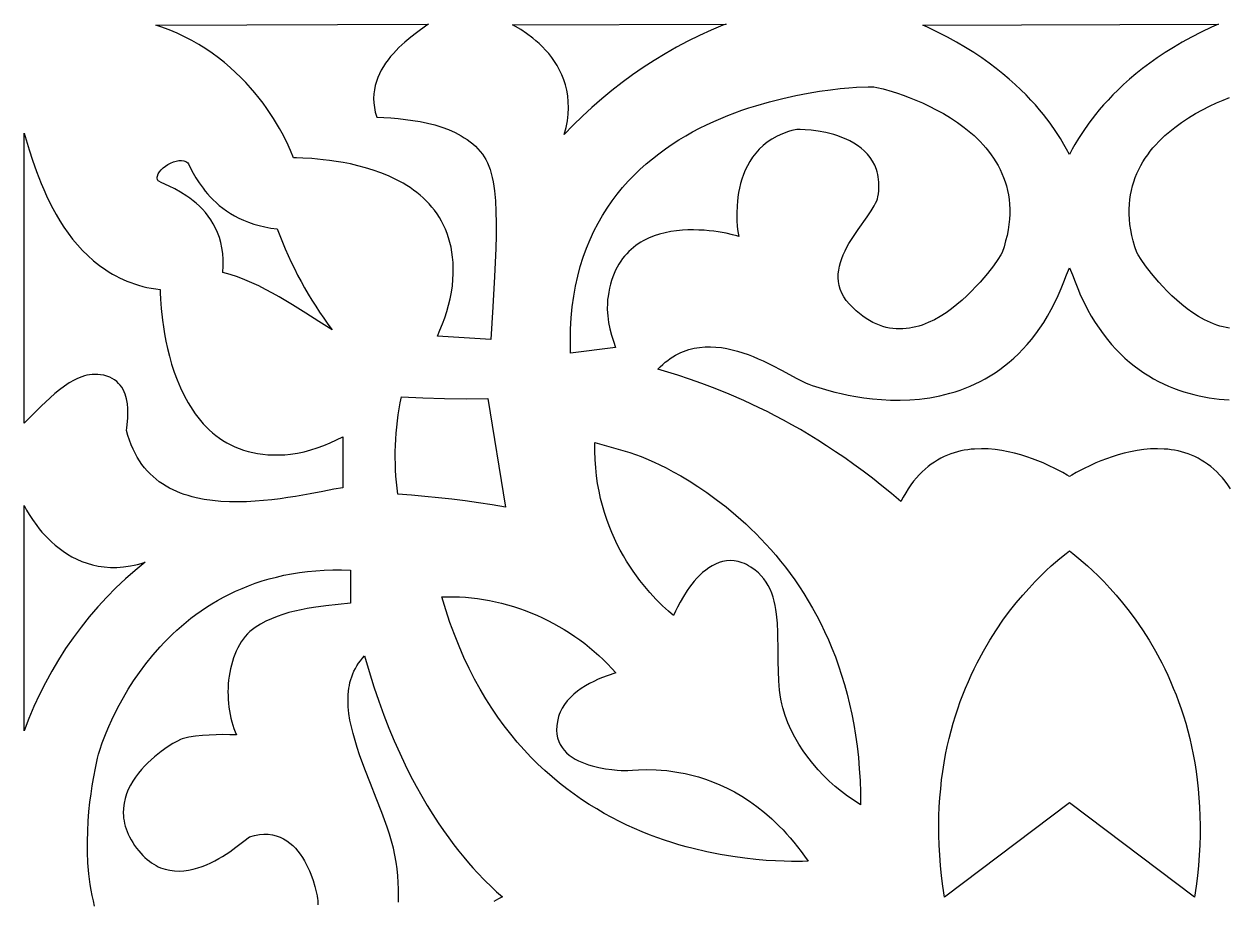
# Model space of a CAD drawing. Extents: x -270 to 270, y -847 to 847.
# Drawn here: x -67.5 to 10.3, y -325 to -268.4 of the extents above; entities that cross this region are included whole.
import ezdxf

# ---------------------------------------------------------------- set-up
doc = ezdxf.new("R2010")
doc.units = 0
doc.layers.add('LAYER_1', color=18, linetype='CONTINUOUS')

msp = doc.modelspace()

# ---------------------------------------------------------------- linework, layer by layer
at = {"layer": 'LAYER_1'}
for points in [[(-41.489, -268.459), (-42.161, -268.946), (-42.533, -269.234), (-42.914, -269.552), (-43.293, -269.9), (-43.477, -270.085), (-43.657, -270.278), (-43.831, -270.478), (-43.997, -270.686), (-44.154, -270.901), (-44.301, -271.124), (-44.435, -271.355), (-44.557, -271.593), (-44.664, -271.839), (-44.754, -272.092), (-44.828, -272.353), (-44.882, -272.622), (-44.916, -272.898), (-44.929, -273.182), (-44.918, -273.474), (-44.883, -273.773), (-44.823, -274.08), (-44.734, -274.395), (-43.814, -274.448), (-43.342, -274.487), (-42.866, -274.538), (-42.39, -274.602), (-41.915, -274.683), (-41.446, -274.78), (-40.983, -274.897), (-40.532, -275.036), (-40.093, -275.199), (-39.671, -275.387), (-39.467, -275.491), (-39.268, -275.603), (-39.074, -275.722), (-38.887, -275.848), (-38.705, -275.983), (-38.53, -276.126), (-38.362, -276.277), (-38.201, -276.437), (-38.047, -276.606), (-37.902, -276.784), (-37.783, -276.952), (-37.675, -277.137), (-37.576, -277.337), (-37.486, -277.552), (-37.406, -277.783), (-37.334, -278.028), (-37.271, -278.288), (-37.216, -278.563), (-37.168, -278.851), (-37.128, -279.153), (-37.067, -279.798), (-37.032, -280.495), (-37.018, -281.242), (-37.024, -282.036), (-37.046, -282.876), (-37.127, -284.685), (-37.238, -286.649), (-37.358, -288.754), (-40.816, -288.533), (-40.649, -288.144), (-40.49, -287.749), (-40.341, -287.349), (-40.205, -286.944), (-40.085, -286.535), (-39.983, -286.122), (-39.901, -285.705), (-39.843, -285.284), (-39.808, -284.891), (-39.79, -284.512), (-39.788, -284.145), (-39.802, -283.79), (-39.83, -283.447), (-39.873, -283.116), (-39.931, -282.797), (-40.002, -282.489), (-40.085, -282.193), (-40.182, -281.907), (-40.29, -281.632), (-40.411, -281.368), (-40.542, -281.114), (-40.684, -280.871), (-40.835, -280.637), (-40.997, -280.413), (-41.167, -280.199), (-41.346, -279.994), (-41.533, -279.798), (-41.727, -279.611), (-41.929, -279.433), (-42.137, -279.263), (-42.351, -279.101), (-42.571, -278.948), (-42.795, -278.802), (-43.024, -278.665), (-43.494, -278.411), (-43.976, -278.185), (-44.466, -277.986), (-44.959, -277.811), (-45.453, -277.66), (-45.943, -277.53), (-46.424, -277.419), (-46.893, -277.327), (-47.346, -277.251), (-47.779, -277.189), (-48.188, -277.141), (-48.916, -277.075), (-49.499, -277.042), (-49.905, -277.027), (-50.1, -277.016), (-50.295, -276.539), (-50.54, -276.005), (-50.839, -275.424), (-51.009, -275.119), (-51.193, -274.806), (-51.391, -274.486), (-51.604, -274.161), (-51.831, -273.831), (-52.073, -273.498), (-52.329, -273.163), (-52.602, -272.828), (-52.889, -272.493), (-53.192, -272.16), (-53.512, -271.83), (-53.847, -271.504), (-54.199, -271.184), (-54.567, -270.871), (-54.952, -270.565), (-55.354, -270.269), (-55.773, -269.984), (-56.21, -269.71), (-56.664, -269.449), (-57.136, -269.202), (-57.626, -268.971), (-58.135, -268.757), (-58.662, -268.56), (-59.003, -268.449), (-41.385, -268.383)], [(-22.371, -268.459), (-23.133, -268.779), (-23.888, -269.124), (-24.634, -269.492), (-25.371, -269.883), (-26.098, -270.296), (-26.815, -270.73), (-27.519, -271.186), (-28.211, -271.662), (-28.89, -272.159), (-29.554, -272.674), (-30.203, -273.209), (-30.835, -273.762), (-31.451, -274.332), (-32.05, -274.92), (-32.629, -275.524), (-32.508, -275.067), (-32.422, -274.625), (-32.37, -274.2), (-32.349, -273.79), (-32.358, -273.396), (-32.394, -273.017), (-32.456, -272.654), (-32.542, -272.306), (-32.648, -271.973), (-32.775, -271.656), (-32.918, -271.353), (-33.077, -271.065), (-33.249, -270.792), (-33.432, -270.534), (-33.625, -270.29), (-33.824, -270.061), (-34.029, -269.846), (-34.237, -269.645), (-34.446, -269.459), (-34.654, -269.286), (-35.059, -268.983), (-35.435, -268.735), (-35.767, -268.541), (-35.97, -268.435), (-22.174, -268.383)], [(9.166, -268.588), (8.509, -268.902), (7.882, -269.224), (7.285, -269.553), (6.717, -269.888), (6.177, -270.227), (5.665, -270.569), (5.18, -270.914), (4.722, -271.259), (4.289, -271.604), (3.882, -271.948), (3.499, -272.29), (3.14, -272.628), (2.804, -272.961), (2.49, -273.288), (2.199, -273.608), (1.929, -273.919), (1.68, -274.221), (1.241, -274.793), (0.877, -275.313), (0.582, -275.771), (0.353, -276.16), (0.182, -276.469), (-0.001, -276.811), (-0.184, -276.469), (-0.354, -276.16), (-0.584, -275.771), (-0.878, -275.313), (-1.243, -274.793), (-1.682, -274.221), (-1.931, -273.919), (-2.201, -273.608), (-2.492, -273.288), (-2.805, -272.961), (-3.141, -272.628), (-3.5, -272.29), (-3.883, -271.948), (-4.291, -271.604), (-4.723, -271.259), (-5.182, -270.914), (-5.667, -270.569), (-6.179, -270.227), (-6.719, -269.888), (-7.287, -269.553), (-7.884, -269.224), (-8.511, -268.902), (-9.168, -268.588), (-9.466, -268.455), (9.626, -268.383)], [(-12.628, -272.437), (-12.431, -272.472), (-12.028, -272.571), (-11.452, -272.736), (-11.112, -272.846), (-10.741, -272.974), (-10.345, -273.122), (-9.929, -273.289), (-9.496, -273.476), (-9.05, -273.685), (-8.597, -273.915), (-8.141, -274.167), (-7.685, -274.442), (-7.235, -274.74), (-6.795, -275.061), (-6.369, -275.408), (-6.163, -275.59), (-5.962, -275.779), (-5.766, -275.974), (-5.577, -276.176), (-5.395, -276.384), (-5.22, -276.598), (-5.053, -276.82), (-4.895, -277.048), (-4.746, -277.283), (-4.606, -277.525), (-4.476, -277.774), (-4.357, -278.03), (-4.249, -278.293), (-4.153, -278.563), (-4.07, -278.84), (-3.999, -279.125), (-3.942, -279.417), (-3.898, -279.717), (-3.869, -280.024), (-3.855, -280.339), (-3.857, -280.662), (-3.875, -280.992), (-3.91, -281.33), (-3.962, -281.676), (-4.031, -282.03), (-4.119, -282.393), (-4.226, -282.763), (-4.353, -283.141), (-4.433, -283.288), (-4.623, -283.583), (-4.915, -283.995), (-5.301, -284.494), (-5.526, -284.768), (-5.772, -285.052), (-6.036, -285.343), (-6.319, -285.638), (-6.619, -285.932), (-6.935, -286.221), (-7.267, -286.503), (-7.612, -286.774), (-7.97, -287.029), (-8.341, -287.265), (-8.722, -287.478), (-9.114, -287.664), (-9.313, -287.746), (-9.514, -287.82), (-9.717, -287.886), (-9.922, -287.942), (-10.129, -287.99), (-10.337, -288.027), (-10.547, -288.054), (-10.758, -288.07), (-10.97, -288.075), (-11.183, -288.068), (-11.397, -288.048), (-11.612, -288.016), (-11.828, -287.971), (-12.044, -287.912), (-12.261, -287.84), (-12.478, -287.752), (-12.695, -287.65), (-12.912, -287.532), (-13.129, -287.398), (-13.346, -287.248), (-13.563, -287.08), (-13.779, -286.896), (-13.994, -286.693), (-14.209, -286.472), (-14.408, -286.237), (-14.573, -285.998), (-14.705, -285.756), (-14.805, -285.512), (-14.876, -285.266), (-14.919, -285.019), (-14.936, -284.77), (-14.93, -284.521), (-14.901, -284.272), (-14.853, -284.023), (-14.785, -283.774), (-14.701, -283.527), (-14.603, -283.282), (-14.491, -283.039), (-14.369, -282.798), (-14.237, -282.561), (-13.952, -282.097), (-13.653, -281.65), (-13.068, -280.825), (-12.812, -280.453), (-12.6, -280.113), (-12.515, -279.956), (-12.446, -279.809), (-12.396, -279.672), (-12.365, -279.545), (-12.336, -279.341), (-12.317, -279.144), (-12.307, -278.953), (-12.305, -278.768), (-12.312, -278.59), (-12.327, -278.417), (-12.35, -278.251), (-12.381, -278.09), (-12.419, -277.935), (-12.464, -277.785), (-12.575, -277.502), (-12.71, -277.24), (-12.869, -276.999), (-13.048, -276.777), (-13.245, -276.574), (-13.458, -276.389), (-13.685, -276.22), (-13.924, -276.068), (-14.173, -275.932), (-14.428, -275.81), (-14.689, -275.703), (-14.952, -275.608), (-15.215, -275.525), (-15.477, -275.454), (-15.735, -275.394), (-16.231, -275.302), (-16.683, -275.243), (-17.076, -275.21), (-17.39, -275.198), (-17.608, -275.199), (-17.712, -275.208), (-17.926, -275.263), (-18.133, -275.325), (-18.522, -275.466), (-18.88, -275.629), (-19.21, -275.813), (-19.511, -276.016), (-19.785, -276.236), (-20.034, -276.471), (-20.258, -276.719), (-20.459, -276.98), (-20.638, -277.25), (-20.796, -277.528), (-20.934, -277.812), (-21.053, -278.101), (-21.155, -278.393), (-21.24, -278.686), (-21.311, -278.978), (-21.368, -279.268), (-21.412, -279.553), (-21.444, -279.832), (-21.466, -280.104), (-21.484, -280.616), (-21.474, -281.075), (-21.447, -281.467), (-21.411, -281.778), (-21.352, -282.099), (-21.485, -282.057), (-21.763, -281.985), (-22.165, -281.897), (-22.673, -281.808), (-22.96, -281.768), (-23.266, -281.733), (-23.589, -281.705), (-23.926, -281.686), (-24.274, -281.677), (-24.631, -281.681), (-24.995, -281.699), (-25.363, -281.734), (-25.732, -281.786), (-26.101, -281.859), (-26.466, -281.953), (-26.826, -282.07), (-27.178, -282.213), (-27.518, -282.383), (-27.684, -282.478), (-27.846, -282.581), (-28.004, -282.692), (-28.158, -282.811), (-28.307, -282.938), (-28.452, -283.073), (-28.591, -283.217), (-28.725, -283.37), (-28.854, -283.532), (-28.976, -283.703), (-29.091, -283.883), (-29.201, -284.074), (-29.303, -284.274), (-29.397, -284.484), (-29.485, -284.705), (-29.564, -284.937), (-29.635, -285.18), (-29.697, -285.433), (-29.751, -285.698), (-29.796, -285.975), (-29.82, -286.181), (-29.836, -286.389), (-29.842, -286.808), (-29.817, -287.228), (-29.763, -287.648), (-29.682, -288.063), (-29.576, -288.473), (-29.449, -288.874), (-29.302, -289.263), (-32.213, -289.631), (-32.228, -288.851), (-32.214, -288.096), (-32.173, -287.363), (-32.105, -286.654), (-32.011, -285.967), (-31.892, -285.303), (-31.75, -284.661), (-31.584, -284.04), (-31.396, -283.441), (-31.187, -282.863), (-30.958, -282.305), (-30.708, -281.767), (-30.441, -281.249), (-30.155, -280.751), (-29.852, -280.271), (-29.534, -279.81), (-29.2, -279.368), (-28.852, -278.943), (-28.49, -278.537), (-28.116, -278.147), (-27.731, -277.774), (-27.334, -277.417), (-26.928, -277.077), (-26.513, -276.753), (-26.089, -276.443), (-25.659, -276.149), (-25.222, -275.869), (-24.779, -275.604), (-24.332, -275.353), (-23.881, -275.115), (-23.428, -274.89), (-22.972, -274.678), (-22.515, -274.478), (-22.058, -274.291), (-21.602, -274.115), (-21.148, -273.95), (-20.696, -273.797), (-20.247, -273.654), (-19.362, -273.398), (-18.502, -273.18), (-17.673, -272.997), (-16.881, -272.846), (-16.135, -272.723), (-15.44, -272.627), (-14.805, -272.554), (-14.236, -272.502), (-13.74, -272.466), (-12.995, -272.435)], [(-67.167, -276.513), (-66.952, -277.179), (-66.698, -277.905), (-66.554, -278.286), (-66.399, -278.676), (-66.231, -279.073), (-66.051, -279.475), (-65.856, -279.881), (-65.648, -280.287), (-65.424, -280.693), (-65.185, -281.095), (-64.929, -281.493), (-64.657, -281.885), (-64.367, -282.267), (-64.059, -282.639), (-63.732, -282.997), (-63.386, -283.341), (-63.019, -283.669), (-62.632, -283.977), (-62.224, -284.265), (-62.011, -284.4), (-61.793, -284.53), (-61.57, -284.653), (-61.34, -284.77), (-61.105, -284.881), (-60.864, -284.984), (-60.616, -285.08), (-60.363, -285.169), (-60.104, -285.25), (-59.838, -285.323), (-59.566, -285.388), (-59.288, -285.444), (-59.003, -285.492), (-58.712, -285.531), (-58.708, -285.736), (-58.691, -286.158), (-58.648, -286.762), (-58.566, -287.516), (-58.508, -287.939), (-58.435, -288.387), (-58.347, -288.856), (-58.242, -289.341), (-58.119, -289.839), (-57.976, -290.345), (-57.811, -290.856), (-57.623, -291.366), (-57.411, -291.873), (-57.174, -292.371), (-56.908, -292.857), (-56.765, -293.095), (-56.614, -293.327), (-56.456, -293.554), (-56.29, -293.776), (-56.115, -293.991), (-55.933, -294.2), (-55.742, -294.401), (-55.543, -294.595), (-55.335, -294.781), (-55.119, -294.957), (-54.893, -295.124), (-54.658, -295.282), (-54.413, -295.429), (-54.159, -295.565), (-53.895, -295.69), (-53.621, -295.803), (-53.336, -295.904), (-53.042, -295.991), (-52.736, -296.066), (-52.42, -296.126), (-52.093, -296.171), (-51.755, -296.202), (-51.406, -296.217), (-51.045, -296.216), (-50.672, -296.199), (-50.288, -296.164), (-49.851, -296.101), (-49.418, -296.009), (-48.99, -295.894), (-48.566, -295.756), (-48.147, -295.6), (-47.734, -295.429), (-47.326, -295.245), (-46.924, -295.052), (-46.924, -298.348), (-47.494, -298.434), (-48.206, -298.566), (-49.038, -298.723), (-49.968, -298.887), (-50.463, -298.966), (-50.974, -299.04), (-51.499, -299.106), (-52.035, -299.163), (-52.58, -299.207), (-53.13, -299.237), (-53.683, -299.249), (-54.235, -299.243), (-54.786, -299.216), (-55.331, -299.164), (-55.868, -299.086), (-56.394, -298.98), (-56.652, -298.916), (-56.906, -298.843), (-57.157, -298.762), (-57.403, -298.673), (-57.644, -298.575), (-57.88, -298.467), (-58.111, -298.35), (-58.336, -298.224), (-58.555, -298.087), (-58.768, -297.94), (-58.974, -297.783), (-59.172, -297.614), (-59.364, -297.434), (-59.547, -297.243), (-59.723, -297.04), (-59.89, -296.825), (-60.048, -296.598), (-60.197, -296.358), (-60.336, -296.105), (-60.466, -295.839), (-60.585, -295.559), (-60.694, -295.265), (-60.792, -294.958), (-60.879, -294.636), (-60.862, -294.457), (-60.817, -294.063), (-60.799, -293.807), (-60.791, -293.523), (-60.799, -293.22), (-60.83, -292.906), (-60.888, -292.589), (-60.93, -292.433), (-60.981, -292.279), (-61.041, -292.129), (-61.112, -291.984), (-61.195, -291.845), (-61.29, -291.712), (-61.397, -291.588), (-61.518, -291.473), (-61.654, -291.368), (-61.804, -291.274), (-61.97, -291.192), (-62.152, -291.124), (-62.352, -291.07), (-62.569, -291.032), (-62.747, -291.015), (-62.923, -291.011), (-63.097, -291.019), (-63.269, -291.039), (-63.44, -291.071), (-63.609, -291.113), (-63.776, -291.165), (-63.941, -291.227), (-64.105, -291.298), (-64.267, -291.377), (-64.586, -291.559), (-64.9, -291.769), (-65.208, -292.001), (-65.51, -292.252), (-65.807, -292.517), (-66.388, -293.071), (-66.951, -293.628), (-67.5, -294.152), (-67.5, -275.426)], [(-57.186, -277.214), (-57.115, -277.234), (-57.048, -277.262), (-56.986, -277.297), (-56.931, -277.341), (-56.885, -277.41), (-56.814, -277.551), (-56.58, -278.009), (-56.41, -278.307), (-56.2, -278.638), (-55.947, -278.991), (-55.804, -279.174), (-55.648, -279.358), (-55.479, -279.544), (-55.298, -279.729), (-55.103, -279.913), (-54.894, -280.093), (-54.671, -280.27), (-54.433, -280.442), (-54.18, -280.608), (-53.912, -280.765), (-53.627, -280.914), (-53.327, -281.053), (-53.009, -281.181), (-52.674, -281.296), (-52.321, -281.398), (-51.95, -281.484), (-51.56, -281.555), (-51.151, -281.608), (-50.988, -282.044), (-50.816, -282.478), (-50.636, -282.908), (-50.448, -283.336), (-50.252, -283.76), (-50.049, -284.18), (-49.837, -284.596), (-49.619, -285.008), (-49.393, -285.416), (-49.159, -285.819), (-48.919, -286.217), (-48.671, -286.61), (-48.417, -286.999), (-48.156, -287.381), (-47.888, -287.758), (-47.614, -288.129), (-48.463, -287.598), (-49.312, -287.057), (-50.166, -286.52), (-51.03, -286.003), (-51.466, -285.756), (-51.906, -285.52), (-52.351, -285.296), (-52.801, -285.086), (-53.256, -284.893), (-53.717, -284.717), (-54.185, -284.561), (-54.66, -284.426), (-54.637, -283.999), (-54.64, -283.593), (-54.67, -283.208), (-54.723, -282.841), (-54.797, -282.494), (-54.893, -282.166), (-55.007, -281.855), (-55.137, -281.562), (-55.283, -281.287), (-55.442, -281.027), (-55.614, -280.784), (-55.795, -280.556), (-55.984, -280.344), (-56.18, -280.146), (-56.38, -279.961), (-56.584, -279.791), (-56.79, -279.633), (-56.995, -279.488), (-57.397, -279.233), (-57.777, -279.022), (-58.122, -278.85), (-58.65, -278.61), (-58.806, -278.533), (-58.851, -278.503), (-58.871, -278.479), (-58.89, -278.411), (-58.899, -278.342), (-58.897, -278.272), (-58.886, -278.202), (-58.837, -278.062), (-58.757, -277.925), (-58.65, -277.792), (-58.52, -277.667), (-58.371, -277.552), (-58.209, -277.448), (-58.037, -277.359), (-57.86, -277.287), (-57.682, -277.234), (-57.507, -277.203), (-57.341, -277.196)], [(-41.743, -292.533), (-40.345, -292.577), (-38.947, -292.591), (-37.549, -292.577), (-36.42, -299.58), (-37.283, -299.437), (-38.148, -299.306), (-39.014, -299.186), (-39.882, -299.077), (-40.752, -298.98), (-41.622, -298.894), (-42.493, -298.819), (-43.365, -298.756), (-43.414, -298.365), (-43.454, -297.972), (-43.486, -297.578), (-43.51, -297.183), (-43.525, -296.787), (-43.532, -296.391), (-43.53, -295.994), (-43.52, -295.597), (-43.502, -295.201), (-43.475, -294.805), (-43.44, -294.41), (-43.396, -294.016), (-43.345, -293.624), (-43.284, -293.233), (-43.216, -292.845), (-43.139, -292.459)], [(-29.888, -295.631), (-29.135, -295.842), (-28.387, -296.066), (-28.016, -296.189), (-27.649, -296.324), (-27.356, -296.441), (-26.807, -296.681), (-26.448, -296.85), (-26.039, -297.055), (-25.584, -297.295), (-25.089, -297.573), (-24.559, -297.889), (-23.998, -298.246), (-23.41, -298.643), (-22.802, -299.083), (-22.176, -299.567), (-21.539, -300.096), (-20.895, -300.672), (-20.572, -300.977), (-20.249, -301.295), (-19.926, -301.624), (-19.605, -301.967), (-19.285, -302.322), (-18.968, -302.689), (-18.654, -303.07), (-18.343, -303.463), (-18.037, -303.87), (-17.736, -304.29), (-17.44, -304.723), (-17.149, -305.171), (-16.866, -305.632), (-16.59, -306.107), (-16.321, -306.597), (-16.061, -307.1), (-15.81, -307.619), (-15.568, -308.152), (-15.336, -308.699), (-15.116, -309.262), (-14.906, -309.84), (-14.709, -310.433), (-14.524, -311.042), (-14.352, -311.666), (-14.194, -312.307), (-14.05, -312.963), (-13.922, -313.635), (-13.809, -314.324), (-13.711, -315.029), (-13.631, -315.75), (-13.568, -316.489), (-13.523, -317.244), (-13.496, -318.017), (-13.489, -318.806), (-13.909, -318.541), (-14.322, -318.254), (-14.728, -317.948), (-15.123, -317.623), (-15.507, -317.28), (-15.877, -316.919), (-16.233, -316.543), (-16.573, -316.15), (-16.894, -315.743), (-17.196, -315.323), (-17.477, -314.889), (-17.735, -314.443), (-17.969, -313.987), (-18.176, -313.519), (-18.356, -313.043), (-18.507, -312.557), (-18.576, -312.28), (-18.634, -311.997), (-18.681, -311.707), (-18.719, -311.412), (-18.771, -310.808), (-18.797, -310.19), (-18.807, -309.563), (-18.809, -308.934), (-18.824, -307.687), (-18.854, -307.08), (-18.911, -306.492), (-18.952, -306.207), (-19.003, -305.928), (-19.065, -305.656), (-19.139, -305.393), (-19.226, -305.138), (-19.328, -304.893), (-19.444, -304.657), (-19.577, -304.432), (-19.727, -304.219), (-19.896, -304.017), (-20.085, -303.828), (-20.294, -303.653), (-20.577, -303.455), (-20.716, -303.372), (-20.854, -303.299), (-20.991, -303.235), (-21.126, -303.181), (-21.26, -303.136), (-21.393, -303.1), (-21.653, -303.053), (-21.907, -303.039), (-22.154, -303.055), (-22.395, -303.098), (-22.629, -303.167), (-22.856, -303.259), (-23.075, -303.372), (-23.286, -303.503), (-23.49, -303.651), (-23.686, -303.814), (-23.873, -303.988), (-24.052, -304.172), (-24.222, -304.363), (-24.383, -304.559), (-24.534, -304.759), (-24.676, -304.959), (-24.931, -305.352), (-25.145, -305.721), (-25.317, -306.048), (-25.444, -306.315), (-25.525, -306.503), (-25.557, -306.595), (-25.9, -306.307), (-26.276, -305.962), (-26.679, -305.561), (-27.1, -305.104), (-27.531, -304.591), (-27.748, -304.315), (-27.964, -304.024), (-28.179, -303.72), (-28.391, -303.402), (-28.6, -303.071), (-28.804, -302.726), (-29.003, -302.368), (-29.195, -301.996), (-29.379, -301.611), (-29.555, -301.213), (-29.722, -300.802), (-29.878, -300.377), (-30.023, -299.939), (-30.155, -299.488), (-30.273, -299.024), (-30.377, -298.547), (-30.465, -298.057), (-30.537, -297.554), (-30.591, -297.038), (-30.627, -296.51), (-30.643, -295.968), (-30.639, -295.414)], [(-67.45, -299.574), (-67.343, -299.774), (-67.18, -300.052), (-66.959, -300.393), (-66.681, -300.779), (-66.52, -300.983), (-66.344, -301.192), (-66.154, -301.404), (-65.949, -301.617), (-65.73, -301.828), (-65.495, -302.035), (-65.246, -302.237), (-64.982, -302.432), (-64.703, -302.616), (-64.409, -302.788), (-64.1, -302.946), (-63.776, -303.088), (-63.436, -303.211), (-63.081, -303.314), (-62.712, -303.395), (-62.326, -303.45), (-61.926, -303.479), (-61.51, -303.479), (-61.078, -303.448), (-60.631, -303.384), (-60.402, -303.338), (-60.168, -303.284), (-59.931, -303.22), (-59.69, -303.147), (-60.334, -303.671), (-60.962, -304.221), (-61.572, -304.798), (-62.164, -305.398), (-62.736, -306.022), (-63.289, -306.667), (-63.82, -307.333), (-64.33, -308.018), (-64.816, -308.721), (-65.278, -309.44), (-65.716, -310.175), (-66.128, -310.924), (-66.513, -311.686), (-66.871, -312.459), (-67.2, -313.242), (-67.5, -314.034), (-67.5, -299.469)], [(0.216, -302.581), (0.616, -302.905), (1.169, -303.383), (1.494, -303.681), (1.845, -304.019), (2.218, -304.396), (2.611, -304.814), (3.018, -305.273), (3.436, -305.772), (3.862, -306.312), (4.29, -306.893), (4.718, -307.517), (5.14, -308.182), (5.555, -308.89), (5.957, -309.64), (6.152, -310.031), (6.342, -310.432), (6.527, -310.845), (6.707, -311.269), (6.881, -311.703), (7.048, -312.148), (7.208, -312.604), (7.36, -313.071), (7.505, -313.549), (7.641, -314.038), (7.768, -314.539), (7.885, -315.05), (7.993, -315.572), (8.09, -316.106), (8.176, -316.651), (8.251, -317.207), (8.314, -317.775), (8.364, -318.353), (8.401, -318.943), (8.425, -319.545), (8.436, -320.158), (8.431, -320.782), (8.412, -321.418), (8.378, -322.066), (8.328, -322.725), (8.261, -323.396), (8.178, -324.078), (8.077, -324.772), (-0.001, -318.69), (-8.079, -324.772), (-8.179, -324.078), (-8.263, -323.396), (-8.329, -322.725), (-8.38, -322.066), (-8.414, -321.418), (-8.433, -320.782), (-8.437, -320.158), (-8.427, -319.545), (-8.403, -318.943), (-8.366, -318.353), (-8.315, -317.775), (-8.253, -317.207), (-8.178, -316.651), (-8.092, -316.106), (-7.995, -315.572), (-7.887, -315.05), (-7.769, -314.539), (-7.642, -314.038), (-7.506, -313.549), (-7.362, -313.071), (-7.209, -312.604), (-7.049, -312.148), (-6.882, -311.703), (-6.709, -311.269), (-6.529, -310.845), (-6.344, -310.432), (-6.153, -310.031), (-5.958, -309.64), (-5.556, -308.89), (-5.142, -308.182), (-4.719, -307.517), (-4.292, -306.893), (-3.863, -306.312), (-3.438, -305.772), (-3.02, -305.273), (-2.612, -304.814), (-2.22, -304.396), (-1.846, -304.019), (-1.495, -303.681), (-1.171, -303.383), (-0.618, -302.905), (-0.217, -302.581), (-0.001, -302.411)], [(-39.375, -305.379), (-38.989, -305.403), (-38.601, -305.438), (-38.214, -305.486), (-37.826, -305.545), (-37.439, -305.615), (-37.052, -305.697), (-36.667, -305.79), (-36.283, -305.894), (-35.901, -306.009), (-35.521, -306.134), (-35.144, -306.27), (-34.771, -306.416), (-34.4, -306.572), (-34.034, -306.738), (-33.673, -306.913), (-33.316, -307.099), (-32.964, -307.293), (-32.618, -307.497), (-32.278, -307.71), (-31.944, -307.931), (-31.617, -308.161), (-31.297, -308.4), (-30.985, -308.647), (-30.681, -308.902), (-30.386, -309.165), (-30.099, -309.436), (-29.821, -309.715), (-29.554, -310), (-29.296, -310.293), (-29.857, -310.48), (-30.142, -310.588), (-30.427, -310.707), (-30.711, -310.838), (-30.989, -310.979), (-31.26, -311.133), (-31.522, -311.299), (-31.772, -311.478), (-32.008, -311.669), (-32.227, -311.874), (-32.427, -312.093), (-32.605, -312.325), (-32.759, -312.572), (-32.887, -312.834), (-32.941, -312.971), (-32.987, -313.111), (-33.064, -313.425), (-33.108, -313.719), (-33.119, -313.995), (-33.101, -314.252), (-33.054, -314.492), (-32.981, -314.715), (-32.885, -314.922), (-32.766, -315.113), (-32.628, -315.288), (-32.471, -315.45), (-32.299, -315.597), (-32.114, -315.732), (-31.916, -315.854), (-31.709, -315.963), (-31.494, -316.062), (-31.274, -316.15), (-31.05, -316.227), (-30.825, -316.296), (-30.378, -316.406), (-29.95, -316.486), (-29.557, -316.541), (-29.215, -316.575), (-28.941, -316.593), (-28.661, -316.603), (-28.509, -316.594), (-28.225, -316.57), (-27.82, -316.545), (-27.306, -316.534), (-26.695, -316.549), (-26.356, -316.571), (-25.997, -316.605), (-25.62, -316.653), (-25.226, -316.716), (-24.816, -316.796), (-24.392, -316.896), (-23.956, -317.015), (-23.508, -317.157), (-23.05, -317.323), (-22.584, -317.515), (-22.112, -317.735), (-21.634, -317.984), (-21.152, -318.263), (-20.667, -318.576), (-20.182, -318.923), (-19.697, -319.306), (-19.214, -319.727), (-18.734, -320.187), (-18.496, -320.433), (-18.26, -320.689), (-18.024, -320.956), (-17.791, -321.234), (-17.56, -321.524), (-17.33, -321.824), (-17.103, -322.137), (-16.879, -322.461), (-17.245, -322.467), (-17.957, -322.47), (-18.429, -322.461), (-18.972, -322.44), (-19.58, -322.403), (-20.248, -322.347), (-20.97, -322.267), (-21.742, -322.16), (-22.558, -322.023), (-23.412, -321.851), (-24.301, -321.641), (-24.756, -321.52), (-25.217, -321.388), (-25.684, -321.245), (-26.157, -321.09), (-26.633, -320.923), (-27.114, -320.743), (-27.597, -320.549), (-28.083, -320.342), (-28.571, -320.12), (-29.06, -319.884), (-29.549, -319.632), (-30.038, -319.365), (-30.527, -319.082), (-31.013, -318.782), (-31.498, -318.465), (-31.98, -318.13), (-32.458, -317.778), (-32.932, -317.406), (-33.401, -317.016), (-33.865, -316.607), (-34.323, -316.178), (-34.774, -315.728), (-35.217, -315.258), (-35.652, -314.766), (-36.079, -314.252), (-36.496, -313.717), (-36.903, -313.158), (-37.299, -312.576), (-37.684, -311.971), (-38.057, -311.342), (-38.417, -310.688), (-38.763, -310.009), (-39.096, -309.304), (-39.414, -308.574), (-39.716, -307.817), (-40.002, -307.033), (-40.272, -306.222), (-40.525, -305.382), (-40.143, -305.369), (-39.76, -305.368)]]:
    msp.add_lwpolyline(points, close=True, dxfattribs=at)
for points in [[(10.335, -288.027), (10.127, -287.99), (9.92, -287.942), (9.715, -287.886), (9.512, -287.82), (9.311, -287.746), (9.112, -287.664), (8.721, -287.478), (8.339, -287.265), (7.969, -287.029), (7.61, -286.774), (7.265, -286.503), (6.934, -286.221), (6.617, -285.932), (6.317, -285.638), (6.035, -285.343), (5.77, -285.052), (5.524, -284.768), (5.299, -284.494), (4.914, -283.995), (4.622, -283.583), (4.431, -283.288), (4.351, -283.141), (4.225, -282.763), (4.118, -282.393), (4.03, -282.03), (3.96, -281.676), (3.908, -281.33), (3.873, -280.992), (3.855, -280.662), (3.854, -280.339), (3.868, -280.024), (3.896, -279.717), (3.94, -279.417), (3.997, -279.125), (4.068, -278.84), (4.152, -278.563), (4.248, -278.293), (4.355, -278.03), (4.474, -277.774), (4.604, -277.525), (4.744, -277.283), (4.893, -277.048), (5.052, -276.82), (5.219, -276.598), (5.393, -276.384), (5.576, -276.176), (5.765, -275.974), (5.96, -275.779), (6.161, -275.59), (6.368, -275.408), (6.794, -275.061), (7.234, -274.74), (7.684, -274.442), (8.139, -274.167), (8.595, -273.915), (9.049, -273.685), (9.494, -273.476), (9.927, -273.289), (10.344, -273.122)], [(10.403, -298.392), (10.234, -298.145), (10.06, -297.913), (9.881, -297.695), (9.698, -297.491), (9.51, -297.301), (9.318, -297.124), (9.122, -296.96), (8.923, -296.809), (8.721, -296.67), (8.515, -296.543), (8.307, -296.427), (8.096, -296.323), (7.882, -296.23), (7.667, -296.147), (7.45, -296.074), (7.232, -296.011), (7.012, -295.958), (6.791, -295.914), (6.57, -295.878), (6.348, -295.851), (6.126, -295.832), (5.682, -295.816), (5.24, -295.829), (4.803, -295.866), (4.372, -295.926), (3.949, -296.005), (3.536, -296.1), (3.136, -296.21), (2.751, -296.33), (2.382, -296.459), (2.031, -296.593), (1.701, -296.729), (1.394, -296.865), (0.856, -297.124), (0.434, -297.348), (0.143, -297.513), (-0.001, -297.599), (-0.145, -297.513), (-0.435, -297.348), (-0.858, -297.124), (-1.396, -296.865), (-1.703, -296.729), (-2.033, -296.593), (-2.383, -296.459), (-2.752, -296.33), (-3.138, -296.21), (-3.538, -296.1), (-3.95, -296.005), (-4.373, -295.926), (-4.805, -295.866), (-5.242, -295.829), (-5.684, -295.816), (-6.128, -295.832), (-6.35, -295.851), (-6.572, -295.878), (-6.793, -295.914), (-7.014, -295.958), (-7.234, -296.011), (-7.452, -296.074), (-7.669, -296.147), (-7.884, -296.23), (-8.097, -296.323), (-8.308, -296.427), (-8.517, -296.543), (-8.722, -296.67), (-8.925, -296.809), (-9.124, -296.96), (-9.32, -297.124), (-9.512, -297.301), (-9.7, -297.491), (-9.883, -297.695), (-10.062, -297.913), (-10.236, -298.145), (-10.405, -298.392), (-10.569, -298.654), (-10.727, -298.932), (-10.879, -299.226), (-11.496, -298.704), (-12.109, -298.203), (-12.717, -297.723), (-13.321, -297.263), (-13.919, -296.824), (-14.512, -296.404), (-15.098, -296.002), (-15.678, -295.619), (-16.251, -295.254), (-16.816, -294.907), (-17.374, -294.576), (-17.924, -294.262), (-18.465, -293.964), (-18.997, -293.681), (-19.52, -293.413), (-20.033, -293.16), (-21.028, -292.695), (-21.98, -292.281), (-22.884, -291.916), (-23.737, -291.595), (-24.537, -291.315), (-25.28, -291.07), (-26.582, -290.674), (-26.424, -290.516), (-26.265, -290.368), (-26.103, -290.23), (-25.94, -290.103), (-25.775, -289.985), (-25.609, -289.877), (-25.441, -289.777), (-25.272, -289.687), (-25.102, -289.606), (-24.931, -289.534), (-24.585, -289.413), (-24.236, -289.324), (-23.885, -289.264), (-23.532, -289.232), (-23.179, -289.225), (-22.825, -289.242), (-22.473, -289.281), (-22.122, -289.339), (-21.773, -289.415), (-21.428, -289.508), (-21.086, -289.614), (-20.75, -289.732), (-20.419, -289.86), (-20.094, -289.997), (-19.777, -290.14), (-19.168, -290.437), (-18.597, -290.735), (-17.597, -291.277), (-17.181, -291.489), (-16.997, -291.573), (-16.829, -291.641), (-16.611, -291.72), (-16.174, -291.867), (-15.541, -292.054), (-15.16, -292.155), (-14.739, -292.255), (-14.281, -292.352), (-13.79, -292.442), (-13.269, -292.522), (-12.72, -292.589), (-12.147, -292.638), (-11.553, -292.668), (-10.941, -292.674), (-10.314, -292.653), (-9.674, -292.602), (-9.351, -292.564), (-9.026, -292.517), (-8.7, -292.461), (-8.372, -292.395), (-8.044, -292.319), (-7.715, -292.233), (-7.386, -292.135), (-7.058, -292.027), (-6.731, -291.906), (-6.405, -291.774), (-6.08, -291.628), (-5.757, -291.47), (-5.437, -291.298), (-5.12, -291.113), (-4.805, -290.913), (-4.494, -290.698), (-4.187, -290.468), (-3.884, -290.223), (-3.586, -289.961), (-3.293, -289.683), (-3.005, -289.389), (-2.723, -289.077), (-2.447, -288.747), (-2.178, -288.4), (-1.916, -288.034), (-1.661, -287.649), (-1.413, -287.244), (-1.174, -286.82), (-0.943, -286.376), (-0.721, -285.911), (-0.536, -285.473), (-0.365, -285.027), (-0.192, -284.578), (-0.001, -284.13), (0.191, -284.578), (0.364, -285.027), (0.535, -285.473), (0.72, -285.911), (0.942, -286.376), (1.172, -286.82), (1.412, -287.244), (1.659, -287.649), (1.914, -288.034), (2.176, -288.4), (2.446, -288.747), (2.721, -289.077), (3.003, -289.389), (3.291, -289.683), (3.584, -289.961), (3.882, -290.223), (4.185, -290.468), (4.492, -290.698), (4.803, -290.913), (5.118, -291.113), (5.435, -291.298), (5.756, -291.47), (6.078, -291.628), (6.403, -291.774), (6.729, -291.906), (7.056, -292.027), (7.385, -292.135), (7.713, -292.233), (8.042, -292.319), (8.37, -292.395), (8.698, -292.461), (9.025, -292.517), (9.35, -292.564), (9.673, -292.602), (10.312, -292.653)], [(-62.944, -325.363), (-63.029, -325.018), (-63.105, -324.671), (-63.171, -324.321), (-63.228, -323.97), (-63.277, -323.618), (-63.318, -323.266), (-63.376, -322.563), (-63.406, -321.866), (-63.411, -321.181), (-63.395, -320.513), (-63.361, -319.865), (-63.311, -319.243), (-63.249, -318.652), (-63.179, -318.098), (-63.103, -317.583), (-63.025, -317.115), (-62.875, -316.335), (-62.754, -315.797), (-62.688, -315.54), (-62.611, -315.292), (-62.449, -314.818), (-62.192, -314.153), (-62.025, -313.76), (-61.832, -313.331), (-61.611, -312.872), (-61.361, -312.386), (-61.081, -311.878), (-60.77, -311.352), (-60.427, -310.813), (-60.051, -310.264), (-59.641, -309.71), (-59.196, -309.155), (-58.714, -308.603), (-58.459, -308.33), (-58.195, -308.06), (-57.921, -307.792), (-57.638, -307.528), (-57.344, -307.268), (-57.041, -307.013), (-56.727, -306.762), (-56.404, -306.518), (-56.069, -306.28), (-55.725, -306.048), (-55.369, -305.824), (-55.003, -305.607), (-54.626, -305.399), (-54.238, -305.2), (-53.839, -305.01), (-53.429, -304.83), (-53.007, -304.66), (-52.573, -304.502), (-52.128, -304.355), (-51.671, -304.22), (-51.202, -304.098), (-50.721, -303.989), (-50.227, -303.894), (-49.721, -303.813), (-49.203, -303.746), (-48.672, -303.695), (-48.129, -303.66), (-47.572, -303.641), (-47.003, -303.639), (-46.42, -303.655), (-46.42, -305.798), (-47.215, -305.88), (-48.018, -305.968), (-48.822, -306.075), (-49.222, -306.14), (-49.619, -306.215), (-50.012, -306.302), (-50.401, -306.401), (-50.783, -306.515), (-51.159, -306.645), (-51.528, -306.792), (-51.887, -306.959), (-52.237, -307.147), (-52.576, -307.358), (-52.75, -307.483), (-52.914, -307.621), (-53.069, -307.771), (-53.215, -307.933), (-53.351, -308.105), (-53.478, -308.287), (-53.596, -308.479), (-53.705, -308.679), (-53.806, -308.888), (-53.897, -309.103), (-53.979, -309.325), (-54.053, -309.553), (-54.118, -309.787), (-54.174, -310.024), (-54.222, -310.266), (-54.261, -310.511), (-54.292, -310.758), (-54.314, -311.007), (-54.328, -311.258), (-54.334, -311.508), (-54.332, -311.759), (-54.321, -312.008), (-54.302, -312.256), (-54.275, -312.502), (-54.241, -312.744), (-54.198, -312.983), (-54.147, -313.217), (-54.089, -313.447), (-54.023, -313.67), (-53.949, -313.888), (-53.868, -314.098), (-53.779, -314.3), (-54.22, -314.285), (-54.662, -314.279), (-55.104, -314.285), (-55.546, -314.304), (-55.987, -314.337), (-56.426, -314.387), (-56.862, -314.454), (-57.294, -314.541), (-57.397, -314.584), (-57.604, -314.692), (-57.895, -314.861), (-58.251, -315.09), (-58.651, -315.375), (-59.077, -315.713), (-59.293, -315.901), (-59.507, -316.102), (-59.718, -316.314), (-59.923, -316.539), (-60.12, -316.774), (-60.305, -317.021), (-60.477, -317.278), (-60.633, -317.546), (-60.771, -317.823), (-60.888, -318.11), (-60.981, -318.407), (-61.049, -318.712), (-61.088, -319.026), (-61.096, -319.348), (-61.088, -319.512), (-61.072, -319.678), (-61.046, -319.846), (-61.011, -320.016), (-60.967, -320.188), (-60.913, -320.361), (-60.848, -320.536), (-60.774, -320.713), (-60.688, -320.891), (-60.591, -321.071), (-60.483, -321.252), (-60.364, -321.435), (-60.234, -321.616), (-60.102, -321.785), (-59.969, -321.943), (-59.832, -322.088), (-59.694, -322.223), (-59.555, -322.346), (-59.413, -322.459), (-59.27, -322.561), (-59.125, -322.654), (-58.98, -322.737), (-58.833, -322.81), (-58.685, -322.874), (-58.536, -322.929), (-58.386, -322.976), (-58.085, -323.044), (-57.783, -323.082), (-57.481, -323.092), (-57.179, -323.075), (-56.879, -323.035), (-56.582, -322.973), (-56.29, -322.892), (-56.002, -322.795), (-55.72, -322.683), (-55.446, -322.56), (-55.181, -322.427), (-54.925, -322.286), (-54.679, -322.141), (-54.224, -321.846), (-53.824, -321.559), (-53.488, -321.3), (-53.224, -321.088), (-53.042, -320.941), (-52.95, -320.879), (-52.622, -320.79), (-52.31, -320.735), (-52.014, -320.712), (-51.732, -320.719), (-51.465, -320.755), (-51.213, -320.816), (-50.975, -320.902), (-50.75, -321.01), (-50.538, -321.137), (-50.34, -321.283), (-50.154, -321.445), (-49.98, -321.621), (-49.819, -321.809), (-49.668, -322.007), (-49.529, -322.213), (-49.401, -322.424), (-49.283, -322.64), (-49.176, -322.858), (-49.078, -323.075), (-48.99, -323.291), (-48.84, -323.708), (-48.724, -324.092), (-48.638, -324.427), (-48.581, -324.697), (-48.548, -324.887), (-48.538, -324.979), (-48.543, -325.273)], [(-43.335, -325.094), (-43.323, -324.684), (-43.324, -324.266), (-43.338, -323.837), (-43.367, -323.398), (-43.411, -322.949), (-43.471, -322.513), (-43.554, -322.071), (-43.657, -321.622), (-43.778, -321.169), (-43.915, -320.711), (-44.066, -320.249), (-44.228, -319.784), (-44.399, -319.316), (-44.76, -318.377), (-45.132, -317.437), (-45.496, -316.501), (-45.835, -315.574), (-45.989, -315.117), (-46.131, -314.664), (-46.257, -314.216), (-46.366, -313.774), (-46.456, -313.339), (-46.523, -312.911), (-46.567, -312.492), (-46.584, -312.081), (-46.573, -311.68), (-46.531, -311.288), (-46.498, -311.097), (-46.456, -310.908), (-46.406, -310.722), (-46.346, -310.539), (-46.278, -310.36), (-46.199, -310.183), (-46.111, -310.01), (-46.013, -309.84), (-45.904, -309.673), (-45.784, -309.51), (-45.654, -309.35), (-45.512, -309.194), (-45.22, -310.208), (-44.915, -311.182), (-44.599, -312.117), (-44.273, -313.012), (-43.938, -313.87), (-43.596, -314.69), (-43.248, -315.473), (-42.896, -316.22), (-42.54, -316.931), (-42.183, -317.607), (-41.825, -318.248), (-41.468, -318.855), (-41.113, -319.429), (-40.762, -319.969), (-40.416, -320.478), (-40.076, -320.955), (-39.744, -321.401), (-39.421, -321.816), (-39.109, -322.202), (-38.808, -322.558), (-38.521, -322.885), (-38.248, -323.185), (-37.75, -323.701), (-37.328, -324.113), (-36.99, -324.423), (-36.614, -324.761), (-36.875, -324.882), (-37.172, -325.048)]]:
    msp.add_lwpolyline(points, dxfattribs=at)

doc.saveas('drawing.dxf')
